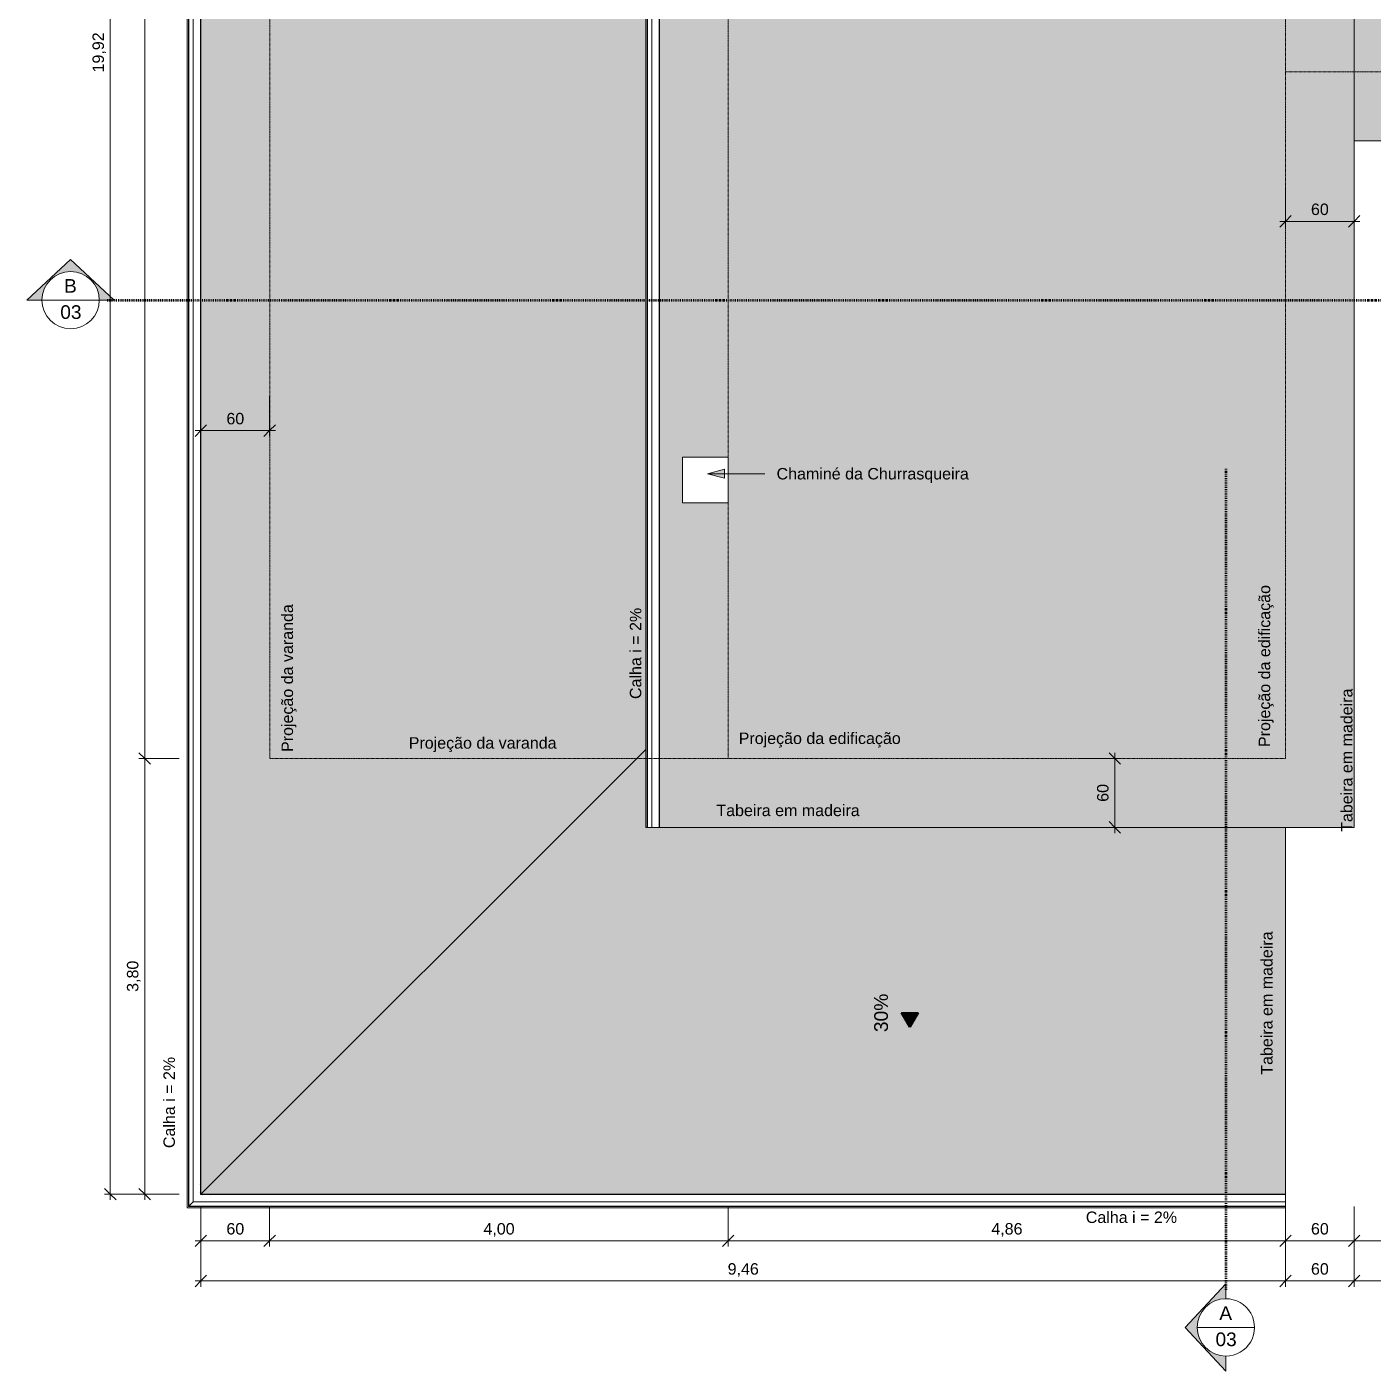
# Model space of a CAD drawing. Header units: millimetres. Extents: x -9018 to 25736, y -24663 to -1750.
# Drawn here: x 3329 to 15071, y -24663 to -12937 of the extents above; entities that cross this region are included whole.
import ezdxf

# ---------------------------------------------------------------- set-up
doc = ezdxf.new("R2010")
doc.units = ezdxf.units.MM
doc.linetypes.add('Dash dot', pattern=[15.875, 6.35, -4.7625, 0, -4.7625])
doc.linetypes.add('Overhead', pattern=[3.96875, 2.38125, -1.5875])
for name, color, linetype, lineweight in [('A-ANNO-DIMS', 211, 'Continuous', 9), ('A-ANNO-DIMS-50', 211, 'Continuous', 9), ('A-FLOR-OVHD', 1, 'Overhead', 9), ('A-GENM', 13, 'Continuous', 9), ('A-GLAZ-CWMG', 51, 'Continuous', 9), ('A-ROOF', 132, 'Continuous', 9), ('A-ROOF-OTLN', 132, 'Continuous', 9), ('A-ROOF-PATT', 132, 'Continuous', 9), ('G-ANNO-DIMS', 111, 'Continuous', 9), ('G-ANNO-SYMB', 111, 'Continuous', 9), ('G-ANNO-TEXT', 231, 'Continuous', 9)]:
    doc.layers.add(name, color=color, linetype=linetype, lineweight=lineweight)
doc.styles.add('@Arial Unicode MS', font='', dxfattribs={"height": 100})
doc.styles.add('Arial_1', font='arial.ttf', dxfattribs={"height": 100})
doc.styles.add('Arial_4', font='arial.ttf', dxfattribs={"height": 119.0625})
doc.styles.add('Arial_6', font='arial.ttf', dxfattribs={"height": 120})
doc.styles.get('@Arial Unicode MS').set_extended_font_data('@Arial Unicode MS')
doc.dimstyles.new('CRT_-__Metros_-_Linha_de_chamada_3_5_mm', dxfattribs={"dimscale": 304.8, "dimtxt": 100.584485, "dimasz": 0.328084, "dimexe": 0.164042, "dimexo": 0.0625, "dimgap": 0.082021, "dimtad": 1, "dimdec": 0, "dimlfac": 0.1, "dimdsep": 46, "dimtxsty": '@Arial Unicode MS', "dimblk1": 'OBLIQUE', "dimblk2": 'OBLIQUE', "dimsah": 1, "dimcen": 0.09, "dimdle": 0.164042, "dimazin": 0, "dimtfac": 1, "dimtdec": 4, "dimtix": 1, "dimtmove": 0, "dimatfit": 3, "dimfxl": 0.984252, "dimfxlon": 1, "dimtvp": 1, "dimtolj": 1, "dimtzin": 0, "dimarcsym": 2})
doc.dimstyles.new('CRT_-__Metros_-_Linha_de_chamada_3_5_mm_1', dxfattribs={"dimscale": 304.8, "dimtxt": 100.584485, "dimasz": 0.328084, "dimexe": 0.164042, "dimexo": 0.0625, "dimgap": 0.082021, "dimtad": 1, "dimlfac": 0.001, "dimrnd": 0.01, "dimzin": 0, "dimdsep": 46, "dimtxsty": '@Arial Unicode MS', "dimblk1": 'OBLIQUE', "dimblk2": 'OBLIQUE', "dimsah": 1, "dimcen": 0.09, "dimdle": 0.164042, "dimazin": 0, "dimtfac": 1, "dimtdec": 4, "dimtix": 1, "dimtmove": 0, "dimatfit": 3, "dimfxl": 0.984252, "dimfxlon": 1, "dimtvp": 1, "dimtolj": 1, "dimtzin": 0, "dimarcsym": 2})

# ---------------------------------------------------------------- blocks, each defined once
blk = doc.blocks.new('Rectangular Mullion - Caibro-3576768-COBERTURA')
at = {"layer": 'A-GLAZ-CWMG'}
for p, q in [((-11848, -7848), (-11851, -7848)), ((-11851, -7898), (-11848, -7898))]:
    blk.add_line(p, q, dxfattribs=at)
blk = doc.blocks.new('Rectangular Mullion - Caibro-3920122-COBERTURA')
at = {"layer": 'A-GLAZ-CWMG'}
for p, q in [((-11851, -23039), (-11848, -23036)), ((-11848, -23106), (-11851, -23109))]:
    blk.add_line(p, q, dxfattribs=at)
blk = doc.blocks.new('Rectangular Mullion - Caibro-3920130-COBERTURA')
at = {"layer": 'A-GLAZ-CWMG'}
for p, q in [((-11848, -19008), (-11851, -19008)), ((-11851, -19058), (-11848, -19058))]:
    blk.add_line(p, q, dxfattribs=at)
blk = doc.blocks.new('Rectangular Mullion - Caibro-3920089-COBERTURA')
at = {"layer": 'A-GLAZ-CWMG'}
for p, q in [((-11848, -19596), (-11851, -19596)), ((-11851, -19646), (-11848, -19646))]:
    blk.add_line(p, q, dxfattribs=at)
blk = doc.blocks.new('Rectangular Mullion - Caibro-3920090-COBERTURA')
at = {"layer": 'A-GLAZ-CWMG'}
for p, q in [((-11848, -20183), (-11851, -20183)), ((-11851, -20233), (-11848, -20233))]:
    blk.add_line(p, q, dxfattribs=at)
blk = doc.blocks.new('Rectangular Mullion - Caibro-3920091-COBERTURA')
at = {"layer": 'A-GLAZ-CWMG'}
for p, q in [((-11848, -20770), (-11851, -20770)), ((-11851, -20820), (-11848, -20820))]:
    blk.add_line(p, q, dxfattribs=at)
blk = doc.blocks.new('Rectangular Mullion - Caibro-3920092-COBERTURA')
at = {"layer": 'A-GLAZ-CWMG'}
for p, q in [((-11848, -21358), (-11851, -21358)), ((-11851, -21408), (-11848, -21408))]:
    blk.add_line(p, q, dxfattribs=at)
blk = doc.blocks.new('Rectangular Mullion - Caibro-3920093-COBERTURA')
at = {"layer": 'A-GLAZ-CWMG'}
for p, q in [((-11848, -21945), (-11851, -21945)), ((-11851, -21995), (-11848, -21995))]:
    blk.add_line(p, q, dxfattribs=at)
blk = doc.blocks.new('Rectangular Mullion - Caibro-3920094-COBERTURA')
at = {"layer": 'A-GLAZ-CWMG'}
for p, q in [((-11848, -22532), (-11851, -22532)), ((-11851, -22582), (-11848, -22582))]:
    blk.add_line(p, q, dxfattribs=at)
blk = doc.blocks.new('Rectangular Mullion - Caibro-3885030-COBERTURA')
at = {"layer": 'A-GLAZ-CWMG'}
for p, q in [((-11834, -23126), (-11831, -23123)), ((-11761, -23123), (-11764, -23126))]:
    blk.add_line(p, q, dxfattribs=at)
blk = doc.blocks.new('Rectangular Mullion - Caibro-3920123-COBERTURA')
at = {"layer": 'A-GLAZ-CWMG'}
for p, q in [((-2435, -23123), (-2435, -23126)), ((-2385, -23126), (-2385, -23123))]:
    blk.add_line(p, q, dxfattribs=at)
blk = doc.blocks.new('Rectangular Mullion - Caibro-3885020-COBERTURA')
at = {"layer": 'A-GLAZ-CWMG'}
for p, q in [((-11303, -23123), (-11303, -23126)), ((-11253, -23126), (-11253, -23123))]:
    blk.add_line(p, q, dxfattribs=at)
blk = doc.blocks.new('Rectangular Mullion - Caibro-3885021-COBERTURA')
at = {"layer": 'A-GLAZ-CWMG'}
for p, q in [((-10712, -23123), (-10712, -23126)), ((-10662, -23126), (-10662, -23123))]:
    blk.add_line(p, q, dxfattribs=at)
blk = doc.blocks.new('Rectangular Mullion - Caibro-3885022-COBERTURA')
at = {"layer": 'A-GLAZ-CWMG'}
for p, q in [((-10121, -23123), (-10121, -23126)), ((-10071, -23126), (-10071, -23123))]:
    blk.add_line(p, q, dxfattribs=at)
blk = doc.blocks.new('Rectangular Mullion - Caibro-3885023-COBERTURA')
at = {"layer": 'A-GLAZ-CWMG'}
for p, q in [((-9530, -23123), (-9530, -23126)), ((-9480, -23126), (-9480, -23123))]:
    blk.add_line(p, q, dxfattribs=at)
blk = doc.blocks.new('Rectangular Mullion - Caibro-3885024-COBERTURA')
at = {"layer": 'A-GLAZ-CWMG'}
for p, q in [((-8938, -23123), (-8938, -23126)), ((-8888, -23126), (-8888, -23123))]:
    blk.add_line(p, q, dxfattribs=at)
blk = doc.blocks.new('Rectangular Mullion - Caibro-3885025-COBERTURA')
at = {"layer": 'A-GLAZ-CWMG'}
for p, q in [((-8347, -23123), (-8347, -23126)), ((-8297, -23126), (-8297, -23123))]:
    blk.add_line(p, q, dxfattribs=at)
blk = doc.blocks.new('Rectangular Mullion - Caibro-3920095-COBERTURA')
at = {"layer": 'A-GLAZ-CWMG'}
for p, q in [((-7756, -23123), (-7756, -23126)), ((-7706, -23126), (-7706, -23123))]:
    blk.add_line(p, q, dxfattribs=at)
blk = doc.blocks.new('Rectangular Mullion - Caibro-3920096-COBERTURA')
at = {"layer": 'A-GLAZ-CWMG'}
for p, q in [((-7165, -23123), (-7165, -23126)), ((-7115, -23126), (-7115, -23123))]:
    blk.add_line(p, q, dxfattribs=at)
blk = doc.blocks.new('CRT_MGN_COZ_Fogão a lenha completo - CRT_MGN_COZ_Fogão a lenha completo-4049417-COBERTURA')
at = {"layer": 'A-GENM', "color": 55}
for p, q in [((800, 50), (800, -350)), ((1200, 50), (800, 50)), ((1200, -350), (1200, 50)), ((800, -350), (1200, -350))]:
    blk.add_line(p, q, dxfattribs=at)
blk = doc.blocks.new('Corte - Extremidade superior do corte - Preenchido-799760-COBERTURA')
at = {"layer": 'G-ANNO-SYMB'}
h = blk.add_hatch(color=256, dxfattribs=at)
edge = h.paths.add_edge_path()
edge.add_line((-6.35, 7.11), (1.27, 0))
edge.add_line((1.27, 0), (-1.35, 0))
edge.add_arc((-6.35, 0), 5, 0, 180)
edge.add_line((-11.35, 0), (-13.97, 0))
edge.add_line((-13.97, 0), (-6.35, 7.11))
for p, q in [((-6.35, 7.11), (-13.97, 0)), ((-6.35, 7.11), (-13.97, 0)), ((-6.35, 7.11), (1.27, 0)), ((1.27, 0), (-6.35, 7.11)), ((-1.35, 0), (1.27, 0)), ((-11.35, 0), (-13.97, 0)), ((-13.97, 0), (-11.35, 0)), ((-1.35, 0), (1.27, 0))]:
    blk.add_line(p, q, dxfattribs=at)
for start, end in [(0, 180), (0, 180), (180, 360)]:
    blk.add_arc((-6.35, 0), 5, start, end, dxfattribs=at)
blk = doc.blocks.new('DIMBLOCK24-COBERTURA')
at = {"layer": 'A-ANNO-DIMS-50', "lineweight": 18, "transparency": 16777216}
for p, q in [((4356, -19320), (4306, -19270)), ((4356, -19320), (4406, -19370)), ((4356, -23120), (4306, -23070)), ((4356, -23120), (4406, -23170))]:
    blk.add_line(p, q, dxfattribs=at)
at = {"layer": 'A-ANNO-DIMS-50', "transparency": 16777216}
for p, q in [((4656, -19320), (4306, -19320)), ((4356, -23170), (4356, -19320)), ((4356, -19320), (4656, -19320)), ((4656, -23120), (4306, -23120)), ((4356, -23120), (4656, -23120))]:
    blk.add_line(p, q, dxfattribs=at)
at = {"layer": 'A-ANNO-DIMS-50', "color": 0, "transparency": 16777216, "insert": (4201, -21355), "char_height": 100, "width": 324.67, "attachment_point": 1, "rotation": 90, "line_spacing_factor": 1.117605, "style": '@Arial Unicode MS'}
blk.add_mtext('3,80', dxfattribs=at)
blk = doc.blocks.new('_Oblique')
at = {"color": 0, "linetype": 'ByBlock', "lineweight": -2}
blk.add_line((-0.5, -0.5), (0.5, 0.5), dxfattribs=at)
blk = doc.blocks.new('DIMBLOCK25-COBERTURA')
at = {"layer": 'A-ANNO-DIMS-50', "lineweight": 18, "transparency": 16777216}
for p, q in [((4356, -3800), (4306, -3750)), ((4356, -3800), (4406, -3850)), ((4356, -19320), (4306, -19270)), ((4356, -19320), (4406, -19370))]:
    blk.add_line(p, q, dxfattribs=at)
at = {"layer": 'A-ANNO-DIMS-50', "transparency": 16777216}
for p, q in [((4656, -3800), (4306, -3800)), ((4356, -19320), (4356, -3800)), ((4356, -3800), (4656, -3800)), ((4656, -19320), (4306, -19320)), ((4356, -19320), (4656, -19320))]:
    blk.add_line(p, q, dxfattribs=at)
at = {"layer": 'A-ANNO-DIMS-50', "color": 0, "transparency": 16777216, "insert": (4201, -11734), "char_height": 100, "width": 417.61, "attachment_point": 1, "rotation": 90, "line_spacing_factor": 1.117605, "style": '@Arial Unicode MS'}
blk.add_mtext('15,52', dxfattribs=at)
blk = doc.blocks.new('DIMBLOCK27-COBERTURA')
at = {"layer": 'A-ANNO-DIMS-50', "lineweight": 18, "transparency": 16777216}
for p, q in [((4056, -3200), (4006, -3150)), ((4056, -3200), (4106, -3250)), ((4056, -23120), (4006, -23070)), ((4056, -23120), (4106, -23170))]:
    blk.add_line(p, q, dxfattribs=at)
at = {"layer": 'A-ANNO-DIMS-50', "transparency": 16777216}
for p, q in [((4056, -23170), (4056, -3150)), ((4356, -3200), (4006, -3200)), ((4056, -3200), (4356, -3200)), ((4356, -23120), (4006, -23120)), ((4056, -23120), (4356, -23120))]:
    blk.add_line(p, q, dxfattribs=at)
at = {"layer": 'A-ANNO-DIMS-50', "color": 0, "transparency": 16777216, "insert": (3901, -13334), "char_height": 100, "width": 417.61, "attachment_point": 1, "rotation": 90, "line_spacing_factor": 1.117605, "style": '@Arial Unicode MS'}
blk.add_mtext('19,92', dxfattribs=at)
blk = doc.blocks.new('DIMBLOCK56-COBERTURA')
at = {"layer": 'A-ANNO-DIMS-50', "transparency": 16777216}
for p, q in [((4846, -23227), (4846, -23577)), ((4846, -23527), (4846, -23227)), ((5446, -23227), (5446, -23577)), ((5446, -23527), (5446, -23227)), ((4796, -23527), (5446, -23527))]:
    blk.add_line(p, q, dxfattribs=at)
at = {"layer": 'A-ANNO-DIMS-50', "lineweight": 18, "transparency": 16777216}
for p, q in [((4846, -23527), (4896, -23477)), ((5446, -23527), (5496, -23477)), ((4846, -23527), (4796, -23577)), ((5446, -23527), (5396, -23577))]:
    blk.add_line(p, q, dxfattribs=at)
at = {"layer": 'A-ANNO-DIMS-50', "color": 0, "transparency": 16777216, "insert": (5069, -23372), "char_height": 100, "width": 185.87, "attachment_point": 1, "line_spacing_factor": 1.117605, "style": '@Arial Unicode MS'}
blk.add_mtext('60', dxfattribs=at)
blk = doc.blocks.new('DIMBLOCK57-COBERTURA')
at = {"layer": 'A-ANNO-DIMS-50', "transparency": 16777216}
for p, q in [((5446, -23227), (5446, -23577)), ((5446, -23527), (5446, -23227)), ((9446, -23227), (9446, -23577)), ((9446, -23527), (9446, -23227)), ((5446, -23527), (9446, -23527))]:
    blk.add_line(p, q, dxfattribs=at)
at = {"layer": 'A-ANNO-DIMS-50', "lineweight": 18, "transparency": 16777216}
for p, q in [((5446, -23527), (5496, -23477)), ((9446, -23527), (9496, -23477)), ((5446, -23527), (5396, -23577)), ((9446, -23527), (9396, -23577))]:
    blk.add_line(p, q, dxfattribs=at)
at = {"layer": 'A-ANNO-DIMS-50', "color": 0, "transparency": 16777216, "insert": (7311, -23372), "char_height": 100, "width": 324.67, "attachment_point": 1, "line_spacing_factor": 1.117605, "style": '@Arial Unicode MS'}
blk.add_mtext('4,00', dxfattribs=at)
blk = doc.blocks.new('DIMBLOCK58-COBERTURA')
at = {"layer": 'A-ANNO-DIMS-50', "transparency": 16777216}
for p, q in [((9446, -23227), (9446, -23577)), ((9446, -23527), (9446, -23227)), ((14306, -23227), (14306, -23577)), ((14306, -23527), (14306, -23227)), ((9446, -23527), (14306, -23527))]:
    blk.add_line(p, q, dxfattribs=at)
at = {"layer": 'A-ANNO-DIMS-50', "lineweight": 18, "transparency": 16777216}
for p, q in [((9446, -23527), (9496, -23477)), ((14306, -23527), (14356, -23477)), ((9446, -23527), (9396, -23577)), ((14306, -23527), (14256, -23577))]:
    blk.add_line(p, q, dxfattribs=at)
at = {"layer": 'A-ANNO-DIMS-50', "color": 0, "transparency": 16777216, "insert": (11741, -23372), "char_height": 100, "width": 324.67, "attachment_point": 1, "line_spacing_factor": 1.117605, "style": '@Arial Unicode MS'}
blk.add_mtext('4,86', dxfattribs=at)
blk = doc.blocks.new('DIMBLOCK59-COBERTURA')
at = {"layer": 'A-ANNO-DIMS-50', "transparency": 16777216}
for p, q in [((14306, -23227), (14306, -23577)), ((14306, -23527), (14306, -23227)), ((14906, -23227), (14906, -23577)), ((14906, -23527), (14906, -23227)), ((14306, -23527), (14906, -23527))]:
    blk.add_line(p, q, dxfattribs=at)
at = {"layer": 'A-ANNO-DIMS-50', "lineweight": 18, "transparency": 16777216}
for p, q in [((14306, -23527), (14356, -23477)), ((14906, -23527), (14956, -23477)), ((14306, -23527), (14256, -23577)), ((14906, -23527), (14856, -23577))]:
    blk.add_line(p, q, dxfattribs=at)
at = {"layer": 'A-ANNO-DIMS-50', "color": 0, "transparency": 16777216, "insert": (14529, -23372), "char_height": 100, "width": 185.87, "attachment_point": 1, "line_spacing_factor": 1.117605, "style": '@Arial Unicode MS'}
blk.add_mtext('60', dxfattribs=at)
blk = doc.blocks.new('DIMBLOCK60-COBERTURA')
at = {"layer": 'A-ANNO-DIMS-50', "transparency": 16777216}
for p, q in [((14906, -23227), (14906, -23577)), ((14906, -23527), (14906, -23227)), ((16706, -23227), (16706, -23577)), ((16706, -23527), (16706, -23227)), ((14906, -23527), (16706, -23527))]:
    blk.add_line(p, q, dxfattribs=at)
at = {"layer": 'A-ANNO-DIMS-50', "lineweight": 18, "transparency": 16777216}
for p, q in [((14906, -23527), (14956, -23477)), ((16706, -23527), (16756, -23477)), ((14906, -23527), (14856, -23577)), ((16706, -23527), (16656, -23577))]:
    blk.add_line(p, q, dxfattribs=at)
at = {"layer": 'A-ANNO-DIMS-50', "color": 0, "transparency": 16777216, "insert": (15671, -23372), "char_height": 100, "width": 324.67, "attachment_point": 1, "line_spacing_factor": 1.117605, "style": '@Arial Unicode MS'}
blk.add_mtext('1,80', dxfattribs=at)
blk = doc.blocks.new('DIMBLOCK66-COBERTURA')
at = {"layer": 'A-ANNO-DIMS-50', "transparency": 16777216}
for p, q in [((4846, -23577), (4846, -23927)), ((4846, -23877), (4846, -23577)), ((14306, -23577), (14306, -23927)), ((14306, -23877), (14306, -23577)), ((4796, -23877), (14306, -23877))]:
    blk.add_line(p, q, dxfattribs=at)
at = {"layer": 'A-ANNO-DIMS-50', "lineweight": 18, "transparency": 16777216}
for p, q in [((4846, -23877), (4896, -23827)), ((14306, -23877), (14356, -23827)), ((4846, -23877), (4796, -23927)), ((14306, -23877), (14256, -23927))]:
    blk.add_line(p, q, dxfattribs=at)
at = {"layer": 'A-ANNO-DIMS-50', "color": 0, "transparency": 16777216, "insert": (9441, -23722), "char_height": 100, "width": 324.67, "attachment_point": 1, "line_spacing_factor": 1.117605, "style": '@Arial Unicode MS'}
blk.add_mtext('9,46', dxfattribs=at)
blk = doc.blocks.new('DIMBLOCK67-COBERTURA')
at = {"layer": 'A-ANNO-DIMS-50', "transparency": 16777216}
for p, q in [((14306, -23577), (14306, -23927)), ((14306, -23877), (14306, -23577)), ((14906, -23577), (14906, -23927)), ((14906, -23877), (14906, -23577)), ((14306, -23877), (14906, -23877))]:
    blk.add_line(p, q, dxfattribs=at)
at = {"layer": 'A-ANNO-DIMS-50', "lineweight": 18, "transparency": 16777216}
for p, q in [((14306, -23877), (14356, -23827)), ((14906, -23877), (14956, -23827)), ((14306, -23877), (14256, -23927)), ((14906, -23877), (14856, -23927))]:
    blk.add_line(p, q, dxfattribs=at)
at = {"layer": 'A-ANNO-DIMS-50', "color": 0, "transparency": 16777216, "insert": (14529, -23722), "char_height": 100, "width": 185.87, "attachment_point": 1, "line_spacing_factor": 1.117605, "style": '@Arial Unicode MS'}
blk.add_mtext('60', dxfattribs=at)
blk = doc.blocks.new('DIMBLOCK68-COBERTURA')
at = {"layer": 'A-ANNO-DIMS-50', "transparency": 16777216}
for p, q in [((14906, -23577), (14906, -23927)), ((14906, -23877), (14906, -23577)), ((16706, -23577), (16706, -23927)), ((16706, -23877), (16706, -23577)), ((14906, -23877), (16706, -23877))]:
    blk.add_line(p, q, dxfattribs=at)
at = {"layer": 'A-ANNO-DIMS-50', "lineweight": 18, "transparency": 16777216}
for p, q in [((14906, -23877), (14956, -23827)), ((16706, -23877), (16756, -23827)), ((14906, -23877), (14856, -23927)), ((16706, -23877), (16656, -23927))]:
    blk.add_line(p, q, dxfattribs=at)
at = {"layer": 'A-ANNO-DIMS-50', "color": 0, "transparency": 16777216, "insert": (15671, -23722), "char_height": 100, "width": 324.67, "attachment_point": 1, "line_spacing_factor": 1.117605, "style": '@Arial Unicode MS'}
blk.add_mtext('1,80', dxfattribs=at)
blk = doc.blocks.new('DIMBLOCK71-COBERTURA')
at = {"layer": 'A-ANNO-DIMS-50', "transparency": 16777216}
for p, q in [((4846, -16159), (4846, -16509)), ((4846, -16459), (4846, -16159)), ((5446, -16159), (5446, -16509)), ((5446, -16459), (5446, -16159)), ((4796, -16459), (5496, -16459))]:
    blk.add_line(p, q, dxfattribs=at)
at = {"layer": 'A-ANNO-DIMS-50', "lineweight": 18, "transparency": 16777216}
for p, q in [((4846, -16459), (4896, -16409)), ((5446, -16459), (5496, -16409)), ((4846, -16459), (4796, -16509)), ((5446, -16459), (5396, -16509))]:
    blk.add_line(p, q, dxfattribs=at)
at = {"layer": 'A-ANNO-DIMS-50', "color": 0, "transparency": 16777216, "insert": (5069, -16304), "char_height": 100, "width": 185.87, "attachment_point": 1, "line_spacing_factor": 1.117605, "style": '@Arial Unicode MS'}
blk.add_mtext('60', dxfattribs=at)
blk = doc.blocks.new('DIMBLOCK83-COBERTURA')
at = {"layer": 'A-ANNO-DIMS-50', "transparency": 16777216}
for p, q in [((14306, -14333), (14306, -14683)), ((14306, -14633), (14306, -14333)), ((14906, -14333), (14906, -14683)), ((14906, -14633), (14906, -14333)), ((14256, -14633), (14956, -14633))]:
    blk.add_line(p, q, dxfattribs=at)
at = {"layer": 'A-ANNO-DIMS-50', "lineweight": 18, "transparency": 16777216}
for p, q in [((14306, -14633), (14256, -14683)), ((14306, -14633), (14356, -14583)), ((14906, -14633), (14856, -14683)), ((14906, -14633), (14956, -14583))]:
    blk.add_line(p, q, dxfattribs=at)
at = {"layer": 'A-ANNO-DIMS-50', "color": 0, "transparency": 16777216, "insert": (14529, -14478), "char_height": 100, "width": 185.87, "attachment_point": 1, "line_spacing_factor": 1.117605, "style": '@Arial Unicode MS'}
blk.add_mtext('60', dxfattribs=at)
blk = doc.blocks.new('DIMBLOCK84-COBERTURA')
at = {"layer": 'A-ANNO-DIMS-50', "transparency": 16777216}
for p, q in [((12518, -19320), (12868, -19320)), ((12818, -19320), (12518, -19320)), ((12818, -19970), (12818, -19270)), ((12518, -19920), (12868, -19920)), ((12818, -19920), (12518, -19920))]:
    blk.add_line(p, q, dxfattribs=at)
at = {"layer": 'A-ANNO-DIMS-50', "lineweight": 18, "transparency": 16777216}
for p, q in [((12818, -19320), (12768, -19270)), ((12818, -19320), (12868, -19370)), ((12818, -19920), (12768, -19870)), ((12818, -19920), (12868, -19970))]:
    blk.add_line(p, q, dxfattribs=at)
at = {"layer": 'A-ANNO-DIMS-50', "color": 0, "transparency": 16777216, "insert": (12663, -19697), "char_height": 100, "width": 185.87, "attachment_point": 1, "rotation": 90, "line_spacing_factor": 1.117605, "style": '@Arial Unicode MS'}
blk.add_mtext('60', dxfattribs=at)

msp = doc.modelspace()

# ---------------------------------------------------------------- hatches: boundary and pattern name
at = {"layer": 'A-ROOF-PATT'}
h = msp.add_hatch(dxfattribs=at)
h.set_pattern_fill('FP_5', color=256, style=0, pattern_type=2)
h.set_pattern_definition([(270, (-11580.06, 3212.98), (218.959, 1e-14), [30.48, -121.92]), (313.766, (-11623.853, 3273.936), (218.96789, -152.3984), [42.206, -590.885]), (46.234, (-11623.853, 3121.536), (218.96789, 152.3984), [42.206, -590.885]), (295.59, (-11594.66, 3243.456), (218.95748, -304.80169), [33.795, -473.132]), (244.41, (-11580.06, 3182.496), (-218.95748, -304.80169), [33.795, -473.125]), (0, (-11623.85, 3273.94), (0, 152.4), [])])
h.paths.add_polyline_path([(4846.447, -23119.651), (8726.447, -19239.651), (8726.447, -7079.651), (4846.447, -3199.651), (4846.447, -22914.541)])
h = msp.add_hatch(dxfattribs=at)
h.set_pattern_fill('FP_11', color=256, style=0, pattern_type=2)
h.set_pattern_definition([(270, (14161.32, -6777.23), (212.25, 1e-14), [30.48, -121.92]), (312.876, (14118.866, -6716.275), (212.25748, -152.39872), [41.592, -582.292]), (47.124, (14118.866, -6868.675), (212.25748, 152.39872), [41.592, -582.292]), (294.903, (14147.166, -6746.755), (212.25242, -304.79862), [33.604, -470.461]), (245.097, (14161.316, -6807.715), (-212.25242, -304.79862), [33.604, -470.454]), (0, (14118.87, -6716.27), (0, 152.4), [])])
h.paths.add_polyline_path([(8846.447, -19919.651), (14906.447, -19919.651), (14906.447, -3199.651), (8846.447, -3199.651), (8846.447, -19481.862)])
h.paths.add_polyline_path([(9416.047, -17089.651), (9046.447, -17089.651), (9046.447, -16689.651), (9446.447, -16689.651), (9446.447, -17089.651)])
h = msp.add_hatch(dxfattribs=at)
h.set_pattern_fill('FP_7', color=256, style=0, pattern_type=2)
h.set_pattern_definition([(180, (16630.1, 315.83), (-3e-14, -218.959), [30.48, -121.92]), (223.766, (16691.067, 359.62), (-152.3984, -218.96789), [42.206, -590.885]), (316.234, (16538.667, 359.62), (152.3984, -218.96789), [42.206, -590.885]), (205.59, (16660.587, 330.43), (-304.8017, -218.95748), [33.795, -473.132]), (154.41, (16599.627, 315.83), (-304.8017, 218.95748), [33.795, -473.125]), (270, (16691.07, 359.62), (152.4, 9e-15), [])])
h.paths.add_polyline_path([(20418.811, -13929.651), (24946.447, -13929.651), (24946.447, -7589.651), (14906.447, -7589.651), (14906.447, -13929.651), (19708.955, -13929.651)])
h = msp.add_hatch(dxfattribs=at)
h.set_pattern_fill('FP_6', color=256, style=0, pattern_type=2)
h.set_pattern_definition([(0, (-12270.16, 427.38), (0, 218.959), [30.48, -121.92]), (43.766, (-12331.123, 383.59), (152.3984, 218.96789), [42.206, -590.885]), (136.234, (-12178.723, 383.59), (-152.3984, 218.96789), [42.206, -590.885]), (25.59, (-12300.643, 412.78), (304.80169, 218.95748), [33.795, -473.132]), (334.41, (-12239.683, 427.38), (304.80169, -218.95748), [33.795, -473.125]), (90, (-12331.12, 383.59), (-152.4, 9e-15), [])])
h.paths.add_polyline_path([(14306.447, -23119.651), (14306.447, -19919.651), (8726.447, -19919.651), (8726.447, -19239.651), (4846.447, -23119.651), (11900.542, -23119.651)])
at = {"layer": 'G-ANNO-DIMS', "lineweight": 35}
msp.add_hatch(color=256, dxfattribs=at).paths.add_polyline_path([(11102.535, -21539.242), (11030.366, -21664.242), (10958.198, -21539.242)])
at = {"layer": 'G-ANNO-TEXT'}
msp.add_hatch(color=7, dxfattribs=at).paths.add_polyline_path([(9264.463, -16834.786), (9414.463, -16874.978), (9414.463, -16794.593)])

# ---------------------------------------------------------------- linework, layer by layer
at = {"layer": 'A-FLOR-OVHD'}
for p, q in [((5446.447, -3799.651), (5446.447, -19319.651)), ((9446.447, -19319.651), (9446.447, -3799.651)), ((14306.447, -3799.651), (14306.447, -19319.651)), ((24346.447, -13329.651), (14306.447, -13329.651)), ((5446.447, -19319.651), (9446.447, -19319.651)), ((14306.447, -19319.651), (9446.447, -19319.651))]:
    msp.add_line(p, q, dxfattribs=at)
at = {"layer": 'A-ROOF'}
for p, q in [((4846.447, -3199.651), (4846.447, -23119.651)), ((8846.447, -3199.651), (8846.447, -19919.651)), ((14906.447, -19919.651), (14906.447, -3199.651)), ((14906.447, -13929.651), (24946.447, -13929.651)), ((4846.447, -23119.651), (8726.447, -19239.651)), ((8846.447, -19919.651), (14906.447, -19919.651)), ((14306.447, -23119.651), (14306.447, -19919.651)), ((4846.447, -23119.651), (14306.447, -23119.651))]:
    msp.add_line(p, q, dxfattribs=at)
at = {"layer": 'A-ROOF-OTLN'}
for p, q in [((4726.447, -23239.651), (4726.447, -3079.651)), ((4739.147, -23226.951), (4739.147, -3092.351)), ((4741.509, -23224.588), (4741.509, -3094.713)), ((4779.609, -23186.488), (4779.609, -3132.813)), ((4843.272, -23122.826), (4843.272, -3196.476)), ((8726.447, -19919.651), (8726.447, -3199.651)), ((8739.147, -19919.651), (8739.147, -3199.651)), ((8741.509, -19919.651), (8741.509, -3199.651)), ((8779.609, -19919.651), (8779.609, -3199.651)), ((8843.272, -19919.651), (8843.272, -3199.651)), ((8846.447, -19919.651), (8726.447, -19919.651)), ((14306.447, -23122.826), (4843.272, -23122.826)), ((14306.447, -23119.651), (14306.447, -23122.826)), ((14306.447, -23125.964), (14306.447, -23239.651)), ((14306.447, -23239.651), (4726.447, -23239.651)), ((14306.447, -23226.951), (4739.147, -23226.951)), ((4779.609, -23186.488), (4741.509, -23224.588)), ((14306.447, -23224.588), (4741.509, -23224.588)), ((14306.447, -23186.488), (4779.609, -23186.488))]:
    msp.add_line(p, q, dxfattribs=at)
at = {"layer": 'G-ANNO-DIMS', "lineweight": 35}
for p, q in [((11030.366, -21664.242), (10958.198, -21539.242)), ((10958.198, -21539.242), (11102.535, -21539.242)), ((11102.535, -21539.242), (11030.366, -21664.242))]:
    msp.add_line(p, q, dxfattribs=at)
at = {"layer": 'G-ANNO-DIMS'}
msp.add_line((11030.366, -21539.247), (11030.366, -21539.242), dxfattribs=at)
at = {"layer": 'G-ANNO-SYMB'}
for p, q in [((3459.956, -15320.551), (3959.956, -15320.551)), ((13536.583, -24282.169), (14036.583, -24282.169))]:
    msp.add_line(p, q, dxfattribs=at)
at = {"layer": 'G-ANNO-SYMB', "linetype": 'Dash dot', "lineweight": 50}
for p, q in [((4027.456, -15320.551), (24357.029, -15320.551)), ((13786.583, -16792.586), (13786.583, -23964.669))]:
    msp.add_line(p, q, dxfattribs=at)
at = {"layer": 'G-ANNO-TEXT', "color": 7}
for p, q in [((9414.463, -16794.593), (9264.463, -16834.786)), ((9264.463, -16834.786), (9414.463, -16874.978)), ((9264.463, -16834.786), (9766.096, -16834.786)), ((9414.463, -16874.978), (9414.463, -16794.593))]:
    msp.add_line(p, q, dxfattribs=at)

# ---------------------------------------------------------------- block references
at = {"layer": 'A-GENM', "color": 55, "rotation": 89.99999999999928}
msp.add_blockref('CRT_MGN_COZ_Fogão a lenha completo - CRT_MGN_COZ_Fogão a lenha completo-4049417-COBERTURA', (9096.447, -17889.651), dxfattribs=at)
at = {"layer": 'A-GLAZ-CWMG'}
for name, p in [('Rectangular Mullion - Caibro-3576768-COBERTURA', (16691.067, -5286.176)), ('Rectangular Mullion - Caibro-3576768-COBERTURA', (16691.067, -5873.529)), ('Rectangular Mullion - Caibro-3576768-COBERTURA', (16691.067, -6460.882)), ('Rectangular Mullion - Caibro-3576768-COBERTURA', (16691.067, -7048.235)), ('Rectangular Mullion - Caibro-3576768-COBERTURA', (16691.067, -7635.588)), ('Rectangular Mullion - Caibro-3576768-COBERTURA', (16691.067, -8222.941)), ('Rectangular Mullion - Caibro-3576768-COBERTURA', (16691.067, -8810.294)), ('Rectangular Mullion - Caibro-3576768-COBERTURA', (16691.067, -9397.647)), ('Rectangular Mullion - Caibro-3576768-COBERTURA', (16691.067, -9985)), ('Rectangular Mullion - Caibro-3576768-COBERTURA', (16691.067, -10572.353)), ('Rectangular Mullion - Caibro-3920130-COBERTURA', (16691.067, 0)), ('Rectangular Mullion - Caibro-3920089-COBERTURA', (16691.067, 0)), ('Rectangular Mullion - Caibro-3920090-COBERTURA', (16691.067, 0)), ('Rectangular Mullion - Caibro-3920091-COBERTURA', (16691.067, 0)), ('Rectangular Mullion - Caibro-3920092-COBERTURA', (16691.067, 0)), ('Rectangular Mullion - Caibro-3920093-COBERTURA', (16691.067, 0)), ('Rectangular Mullion - Caibro-3920094-COBERTURA', (16691.067, 0)), ('Rectangular Mullion - Caibro-3920122-COBERTURA', (16691.067, 0)), ('Rectangular Mullion - Caibro-3885030-COBERTURA', (16691.067, 0)), ('Rectangular Mullion - Caibro-3885020-COBERTURA', (16691.067, 0)), ('Rectangular Mullion - Caibro-3885021-COBERTURA', (16691.067, 0)), ('Rectangular Mullion - Caibro-3885022-COBERTURA', (16691.067, 0)), ('Rectangular Mullion - Caibro-3885023-COBERTURA', (16691.067, 0)), ('Rectangular Mullion - Caibro-3885024-COBERTURA', (16691.067, 0)), ('Rectangular Mullion - Caibro-3885025-COBERTURA', (16691.067, 0)), ('Rectangular Mullion - Caibro-3920095-COBERTURA', (16691.067, 0)), ('Rectangular Mullion - Caibro-3920096-COBERTURA', (16691.067, 0)), ('Rectangular Mullion - Caibro-3920096-COBERTURA', (17282.317, 0)), ('Rectangular Mullion - Caibro-3920096-COBERTURA', (17873.567, 0)), ('Rectangular Mullion - Caibro-3920096-COBERTURA', (18464.817, 0)), ('Rectangular Mullion - Caibro-3920096-COBERTURA', (19056.067, 0)), ('Rectangular Mullion - Caibro-3920096-COBERTURA', (19647.317, 0)), ('Rectangular Mullion - Caibro-3920096-COBERTURA', (20238.567, 0)), ('Rectangular Mullion - Caibro-3920096-COBERTURA', (20829.817, 0)), ('Rectangular Mullion - Caibro-3920123-COBERTURA', (16691.067, 0))]:
    msp.add_blockref(name, p, dxfattribs=at)
at = {"layer": 'G-ANNO-SYMB', "xscale": 49.99999999999998, "yscale": 49.99999999999998, "zscale": 49.99999999999998}
msp.add_blockref('Corte - Extremidade superior do corte - Preenchido-799760-COBERTURA', (4027.456, -15320.551), dxfattribs=at)
at = {"layer": 'G-ANNO-SYMB', "xscale": 49.99999999999998, "yscale": 49.99999999999998, "zscale": 49.99999999999998, "rotation": 89.99999999999947}
msp.add_blockref('Corte - Extremidade superior do corte - Preenchido-799760-COBERTURA', (13786.583, -23964.669), dxfattribs=at)

# ---------------------------------------------------------------- texts
at = {"layer": 'G-ANNO-DIMS', "insert": (10718.928, -21706.361), "char_height": 120, "width": 401.07841, "attachment_point": 1, "rotation": 90, "line_spacing_factor": 0.941778, "style": 'Arial_6'}
msp.add_mtext('30%', dxfattribs=at)
at = {"layer": 'G-ANNO-SYMB', "attachment_point": 1, "style": 'Arial_4'}
for s, insert, char_height, width in [('B', (3653.103, -15136.551), 119.062, 136.28687), ('03', (3619.772, -15365.073), 119.0625, 224.4725), ('A', (13729.73, -24098.17), 119.062, 136.28687), ('03', (13696.399, -24326.691), 119.0625, 224.4725)]:
    msp.add_mtext(s, dxfattribs=dict(at, insert=insert, char_height=char_height, width=width))
at = {"layer": 'G-ANNO-TEXT', "color": 7, "char_height": 100, "attachment_point": 1, "style": 'Arial_1'}
for s, insert, width in [('Chaminé da Churrasqueira', (9867.696, -16784.786), 2076.37063), ('Projeção da varanda', (6659.397, -19133.048), 1603.375), ('Projeção da edificação', (9537.557, -19092.728), 1763.7125), ('Tabeira em madeira', (9342.772, -19721.74), 1547.25688), ('Calha i = 2%', (12564.989, -23271.167), 986.07562)]:
    msp.add_mtext(s, dxfattribs=dict(at, insert=insert, width=width))
at = {"layer": 'G-ANNO-TEXT', "color": 7, "char_height": 100, "attachment_point": 1, "rotation": 90, "style": 'Arial_1'}
for s, insert, width in [('Projeção da edificação', (14073.107, -19219.07), 1763.7125), ('Projeção da varanda', (5549.916, -19262.052), 1603.375), ('Calha i = 2%', (8587.961, -18800.324), 986.07562), ('Tabeira em madeira', (14791.015, -19958.944), 1547.25688), ('Tabeira em madeira', (14093.728, -22077.562), 1547.25688), ('Calha i = 2%', (4519.734, -22717.991), 986.07562)]:
    msp.add_mtext(s, dxfattribs=dict(at, insert=insert, width=width))

# ---------------------------------------------------------------- dimensions: what is measured, and where the dimension line sits
at = {"layer": 'A-ANNO-DIMS'}
for base, p1, p2, dimstyle, override, picture, middle in [((4055.96, -3199.651), (4355.96, -23119.651), (4355.96, -3199.651), 'CRT_-__Metros_-_Linha_de_chamada_3_5_mm_1', {"dimpost": '<>', "dimfxl": 19920}, 'DIMBLOCK27-COBERTURA', (3979.869, -13159.651)), ((4355.972, -3799.651), (4655.972, -19319.651), (4655.972, -3799.651), 'CRT_-__Metros_-_Linha_de_chamada_3_5_mm_1', {"dimpost": '<>', "dimfxl": 15520}, 'DIMBLOCK25-COBERTURA', (4279.88, -11559.651)), ((4355.972, -19319.651), (4655.972, -23119.651), (4655.972, -19319.651), 'CRT_-__Metros_-_Linha_de_chamada_3_5_mm_1', {"dimpost": '<>', "dimfxl": 3800}, 'DIMBLOCK24-COBERTURA', (4279.88, -21219.651)), ((12818.276, -19319.651), (12518.276, -19919.651), (12518.276, -19319.651), 'CRT_-__Metros_-_Linha_de_chamada_3_5_mm', {"dimpost": '<>', "dimfxl": 600}, 'DIMBLOCK84-COBERTURA', (12742.185, -19619.651))]:
    dim = msp.add_linear_dim(base=base, p1=p1, p2=p2, angle=90, dimstyle=dimstyle, override=override, dxfattribs=at)
    dim.commit()
    dim.dimension.update_dxf_attribs({"geometry": picture, "text_midpoint": middle})
for base, p1, p2, dimstyle, override, picture, middle in [((14906.447, -14632.556), (14306.447, -14332.556), (14906.447, -14332.556), 'CRT_-__Metros_-_Linha_de_chamada_3_5_mm', {"dimpost": '<>', "dimfxl": 600}, 'DIMBLOCK83-COBERTURA', (14606.447, -14556.465)), ((5446.447, -16458.83), (4846.447, -16158.83), (5446.447, -16158.83), 'CRT_-__Metros_-_Linha_de_chamada_3_5_mm', {"dimpost": '<>', "dimfxl": 600}, 'DIMBLOCK71-COBERTURA', (5146.447, -16382.739)), ((5446.447, -23526.858), (4846.447, -23226.858), (5446.447, -23226.858), 'CRT_-__Metros_-_Linha_de_chamada_3_5_mm', {"dimpost": '<>', "dimfxl": 600}, 'DIMBLOCK56-COBERTURA', (5146.447, -23450.767)), ((9446.447, -23526.858), (5446.447, -23226.858), (9446.447, -23226.858), 'CRT_-__Metros_-_Linha_de_chamada_3_5_mm_1', {"dimpost": '<>', "dimfxl": 4000}, 'DIMBLOCK57-COBERTURA', (7446.447, -23450.767)), ((14306.447, -23526.858), (9446.447, -23226.858), (14306.447, -23226.858), 'CRT_-__Metros_-_Linha_de_chamada_3_5_mm_1', {"dimpost": '<>', "dimfxl": 4860}, 'DIMBLOCK58-COBERTURA', (11876.447, -23450.767)), ((14906.447, -23526.858), (14306.447, -23226.858), (14906.447, -23226.858), 'CRT_-__Metros_-_Linha_de_chamada_3_5_mm', {"dimpost": '<>', "dimfxl": 600}, 'DIMBLOCK59-COBERTURA', (14606.447, -23450.767)), ((16706.447, -23526.858), (14906.447, -23226.858), (16706.447, -23226.858), 'CRT_-__Metros_-_Linha_de_chamada_3_5_mm_1', {"dimpost": '<>', "dimfxl": 1800}, 'DIMBLOCK60-COBERTURA', (15806.447, -23450.767)), ((14306.447, -23876.858), (4846.447, -23576.858), (14306.447, -23576.858), 'CRT_-__Metros_-_Linha_de_chamada_3_5_mm_1', {"dimpost": '<>', "dimfxl": 9460}, 'DIMBLOCK66-COBERTURA', (9576.447, -23800.767)), ((14906.447, -23876.858), (14306.447, -23576.858), (14906.447, -23576.858), 'CRT_-__Metros_-_Linha_de_chamada_3_5_mm', {"dimpost": '<>', "dimfxl": 600}, 'DIMBLOCK67-COBERTURA', (14606.447, -23800.767)), ((16706.447, -23876.858), (14906.447, -23576.858), (16706.447, -23576.858), 'CRT_-__Metros_-_Linha_de_chamada_3_5_mm_1', {"dimpost": '<>', "dimfxl": 1800}, 'DIMBLOCK68-COBERTURA', (15806.447, -23800.767))]:
    dim = msp.add_linear_dim(base=base, p1=p1, p2=p2, dimstyle=dimstyle, override=override, dxfattribs=at)
    dim.commit()
    dim.dimension.update_dxf_attribs({"geometry": picture, "text_midpoint": middle})

doc.saveas('drawing.dxf')
